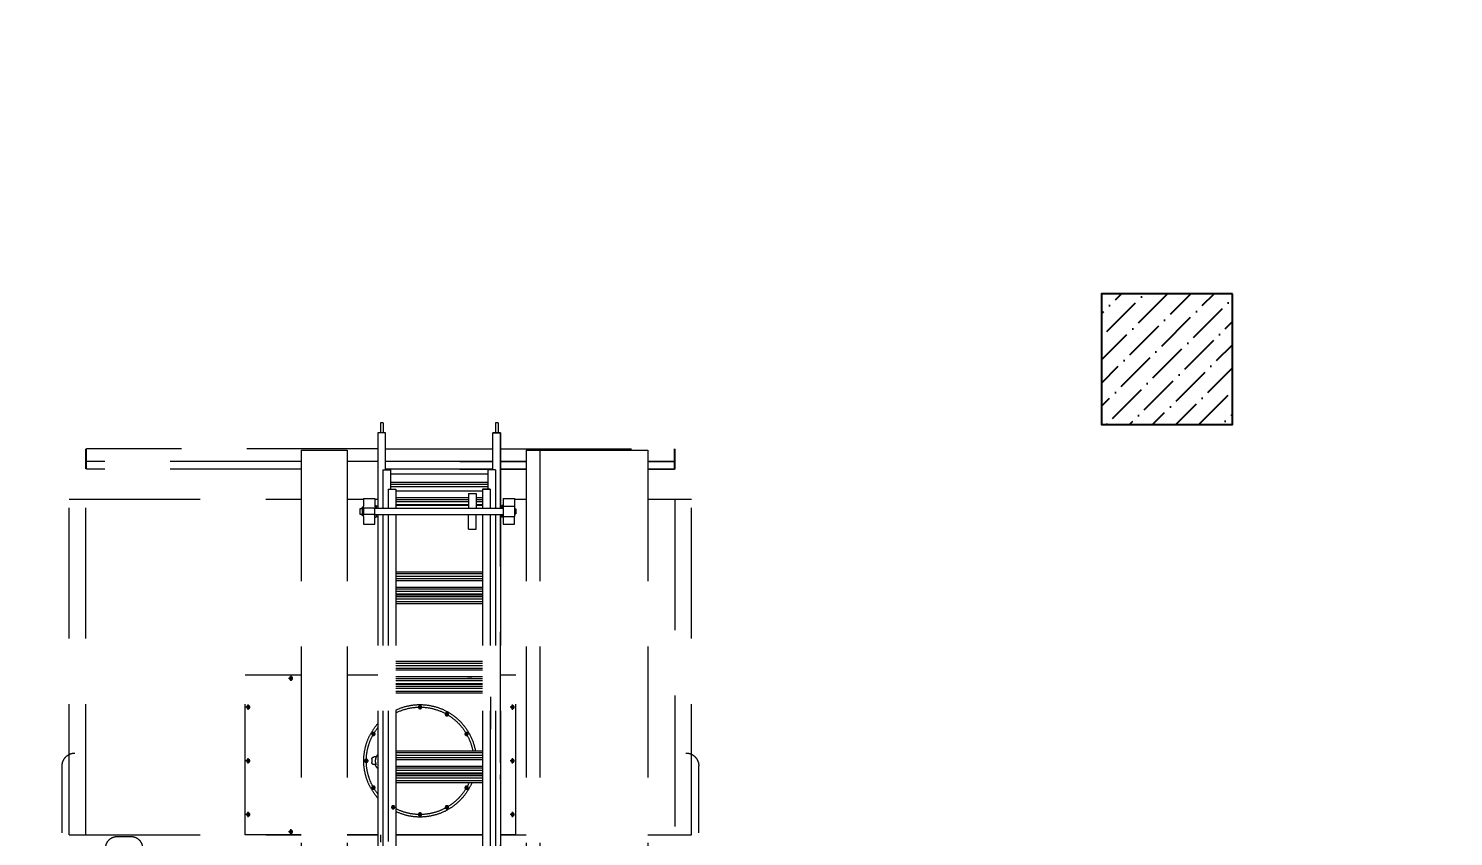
# Model space of a CAD drawing. Header units: millimetres. Extents: x 42452 to 2852333, y -419346 to 834876.
# Drawn here: x 2531440 to 2536883, y 318744 to 321831 of the extents above; entities that cross this region are included whole.
import ezdxf
from ezdxf import colors
from ezdxf.entities.mleader import LeaderData, LeaderLine
from ezdxf.math import Vec2, Vec3

# ---------------------------------------------------------------- set-up
doc = ezdxf.new("R2010")
doc.units = ezdxf.units.MM
doc.linetypes.add('DASHED', pattern=[0.75, 0.5, -0.25])
for name, color, linetype, lineweight in [('cad-block.com_Pen_No__7', 7, 'Continuous', 60), ('memar', 7, 'Continuous', 25), ('Шит', 1, 'Continuous', 30)]:
    doc.layers.add(name, color=color, linetype=linetype, lineweight=lineweight)
doc.styles.get("Standard").update_dxf_attribs({"font": 'arial.ttf'})

# ---------------------------------------------------------------- blocks, each defined once
blk = doc.blocks.new('MAS1')
at = {"layer": 'cad-block.com_Pen_No__7', "color": 252, "linetype": 'DASHED', "lineweight": 9, "ltscale": 1000, "true_color": 0x939598}
for p, q in [((137339.5, 773160.9), (137330, 773160.9)), ((137330, 773160.1), (137330, 773121.3)), ((137340.4, 773160.1), (137340.4, 773121.3)), ((137769.5, 773160.1), (137769.5, 773121.3)), ((137769.5, 773160.1), (137779.3, 773160.1)), ((137779.3, 773160.1), (137779.3, 773121.3)), ((137320.6, 773121.3), (137349.9, 773121.3)), ((137320.6, 773121.3), (137320.6, 772833.7)), ((137349.9, 773121.3), (137320.6, 773121.3)), ((137320.6, 772833.7), (137320.6, 773121.3)), ((137349.9, 772979.7), (137349.9, 773121.3)), ((137760, 773121.3), (137789.3, 773121.3)), ((137760, 772979.7), (137760, 773121.3)), ((137789.3, 773121.3), (137789.3, 772982.5)), ((136653.3, 772984.5), (136653.3, 773058.7)), ((136656.2, 773058.7), (136653.3, 773058.7)), ((136653.3, 772984.5), (136653.3, 773058.7)), ((136656.2, 773058.7), (136653.3, 773058.7)), ((136656.2, 772982.5), (136656.2, 773060.7)), ((137320.6, 773060.7), (136656.2, 773060.7)), ((136656.2, 772982.5), (136656.2, 773060.7)), ((136656.2, 773013.8), (136656.2, 773058.7)), ((136656.2, 773013.8), (136656.2, 773058.7)), ((136757.4, 773055.3), (136757.4, 768960.3)), ((137222.9, 773055.3), (136757.4, 773055.3)), ((137170.2, 773055.3), (137170.2, 768960.3)), ((137222.9, 773055.3), (137222.9, 768960.3)), ((137760, 773060.7), (137349.9, 773060.7)), ((137789.3, 773060.7), (138902.3, 773060.7)), ((137906.2, 773055.3), (137906.2, 768960.3)), ((138082, 773055.3), (137906.2, 773055.3)), ((138082, 773055.3), (138082, 768960.3)), ((138902.3, 772982.5), (138902.3, 773060.7)), ((138902.3, 773058.7), (138905.2, 773058.7)), ((138902.3, 773013.8), (138902.3, 773058.7)), ((138905.2, 772984.5), (138905.2, 773058.7)), ((136656.2, 772984.5), (136656.2, 773013.8)), ((136656.2, 773011.8), (136757.4, 773011.8)), ((136757.4, 773011.8), (136656.2, 773011.8)), ((137222.9, 773011.8), (137320.6, 773011.8)), ((137320.6, 773011.8), (137222.9, 773011.8)), ((137349.9, 773011.8), (137760, 773011.8)), ((137476.5, 773011.8), (137349.9, 773011.8)), ((137789.3, 773011.8), (137906.2, 773011.8)), ((138082, 773011.8), (138902.3, 773011.8)), ((138902.3, 772984.5), (138902.3, 773013.8)), ((136656.2, 772984.5), (136653.3, 772984.5)), ((136656.2, 772984.5), (136653.3, 772984.5)), ((136656.2, 772984.5), (136656.2, 772985.1)), ((136656.2, 772982.5), (136757.4, 772982.5)), ((136757.4, 772982.5), (136656.2, 772982.5)), ((137222.9, 772982.5), (137320.6, 772982.5)), ((137320.6, 772982.5), (137222.9, 772982.5)), ((137340.1, 772979.7), (137359.7, 772979.7)), ((137340.1, 772979.7), (137340.1, 772833.7)), ((137409.6, 772982.5), (137349.9, 772982.5)), ((137349.9, 772982.5), (137760, 772982.5)), ((137476.5, 772982.5), (137349.9, 772982.5)), ((137359.7, 772979.7), (137369.4, 772979.7)), ((137369.4, 772979.7), (137369.4, 772906.4)), ((137740.5, 772964.8), (137369.4, 772964.8)), ((137769.8, 772979.7), (137740.5, 772979.7)), ((137740.5, 772979.7), (137740.5, 772906.4)), ((137769.8, 772979.7), (137750.3, 772979.7)), ((137769.8, 772979.7), (137769.8, 772833.7)), ((137789, 772982.5), (137789.3, 772982.5)), ((137789.3, 772982.5), (137789.3, 772833.7)), ((138082, 772982.5), (138902.3, 772982.5)), ((138148.9, 772982.5), (138217.3, 772982.5)), ((138902.3, 772984.5), (138905.2, 772984.5)), ((137359.7, 772906.4), (137389, 772906.4)), ((137389, 772906.4), (137359.7, 772906.4)), ((137359.7, 772906.4), (137389, 772906.4)), ((137359.7, 772906.4), (137359.7, 772833.7)), ((137740.5, 772932.8), (137369.4, 772932.8)), ((137740.5, 772925.9), (137369.4, 772925.9)), ((137740.5, 772916.2), (137369.4, 772916.2)), ((137389, 772906.4), (137389, 772833.7)), ((137721, 772899.6), (137389, 772899.6)), ((137443.3, 772889.8), (137414, 772889.8)), ((137414, 772889.8), (137414, 772833.7)), ((137443.3, 772889.8), (137443.3, 772833.7)), ((137721, 772906.4), (137721, 772833.7)), ((137750.3, 772906.4), (137721, 772906.4)), ((137750.3, 772906.4), (137750.3, 772833.7)), ((136757.4, 772867.8), (136590.8, 772867.8)), ((136590.8, 771585.6), (136590.8, 772867.8)), ((136654.3, 772867.8), (136654.3, 771585.6)), ((137267.5, 772867.8), (137222.9, 772867.8)), ((137310.5, 772870.3), (137267.5, 772870.3)), ((137267.5, 772870.3), (137267.5, 772841)), ((137267.5, 772841), (137267.5, 772802)), ((137306.6, 772841), (137267.5, 772841)), ((137310.5, 772841), (137306.6, 772841)), ((137310.5, 772870.3), (137310.5, 772833.7)), ((137310.5, 772843.5), (137315.4, 772843.5)), ((137804.6, 772833.7), (137310.5, 772833.7)), ((137310.5, 772833.7), (137310.5, 772772.7)), ((137315.4, 772843.5), (137315.4, 772833.7)), ((137320.6, 772841), (137315.4, 772841)), ((137414, 772874.2), (137389, 772874.2)), ((137414, 772867.3), (137389, 772867.3)), ((137389, 772857.6), (137414, 772857.6)), ((137414, 772848.2), (137389, 772848.2)), ((137414, 772844.9), (137389, 772844.9)), ((137721, 772874.2), (137443.3, 772874.2)), ((137721, 772867.3), (137443.3, 772867.3)), ((137443.3, 772857.6), (137721, 772857.6)), ((137721, 772848.2), (137443.3, 772848.2)), ((137721, 772844.9), (137443.3, 772844.9)), ((137800.7, 772867.8), (137789.3, 772867.8)), ((137795.8, 772841), (137789.3, 772841)), ((137800.7, 772843.5), (137795.8, 772843.5)), ((137795.8, 772843.5), (137795.8, 772833.7)), ((137843.7, 772870.3), (137800.7, 772870.3)), ((137800.7, 772870.3), (137800.7, 772833.7)), ((137800.7, 772772.7), (137800.7, 772833.7)), ((137804.6, 772833.7), (137843.7, 772833.7)), ((137843.7, 772870.3), (137843.7, 772841)), ((137906.2, 772867.8), (137843.7, 772867.8)), ((137906.2, 772867.8), (137843.7, 772867.8)), ((137843.7, 772802), (137843.7, 772841)), ((137843.7, 772837.6), (137848, 772837.6)), ((137843.7, 772836.2), (137843.7, 772806.9)), ((137849.4, 772836.2), (137849.4, 772821.5)), ((137856.2, 772833.2), (137849.4, 772833.2)), ((137856.2, 772809.8), (137856.2, 772833.2)), ((138967.7, 772867.8), (138082, 772867.8)), ((138904.3, 771585.6), (138904.3, 772867.8)), ((138967.7, 771585.6), (138967.7, 772867.8)), ((137267.5, 772831.3), (137262.6, 772831.3)), ((137262.6, 772831.3), (137262.6, 772811.7)), ((137267.5, 772811.7), (137262.6, 772811.7)), ((137306.6, 772802), (137267.5, 772802)), ((137267.5, 772772.7), (137267.5, 772802)), ((137310.5, 772802), (137306.6, 772802)), ((137804.6, 772809.3), (137310.5, 772809.3)), ((137310.5, 772799.5), (137315.4, 772799.5)), ((137315.4, 772809.3), (137315.4, 772799.5)), ((137320.6, 772802), (137315.4, 772802)), ((137320.6, 772809.3), (137320.6, 771860.9)), ((137320.6, 771860.9), (137320.6, 772809.3)), ((137340.1, 772809.3), (137340.1, 771869.7)), ((137359.7, 772809.3), (137359.7, 771876)), ((137389, 772809.3), (137389, 771883)), ((137414, 772753.3), (137414, 772809.3)), ((137443.3, 772753.3), (137443.3, 772809.3)), ((137721, 772809.3), (137721, 771884.7)), ((137750.3, 772809.3), (137750.3, 771878.3)), ((137769.8, 772809.3), (137769.8, 771872.7)), ((137789.3, 772809.3), (137789.3, 771865.2)), ((137795.8, 772802), (137789.3, 772802)), ((137795.8, 772809.3), (137795.8, 772799.5)), ((137800.7, 772799.5), (137795.8, 772799.5)), ((137804.6, 772809.3), (137843.7, 772809.3)), ((137843.7, 772805.4), (137848, 772805.4)), ((137843.7, 772802), (137843.7, 772772.7)), ((137849.4, 772821.5), (137849.4, 772806.9)), ((137849.4, 772809.8), (137856.2, 772809.8)), ((137310.5, 772772.7), (137267.5, 772772.7)), ((137443.3, 772753.3), (137414, 772753.3)), ((137843.7, 772772.7), (137800.7, 772772.7)), ((137721, 772591), (137389, 772591)), ((137721, 772584.1), (137389, 772584.1)), ((137721, 772574.4), (137389, 772574.4)), ((137721, 772565), (137389, 772565)), ((137721, 772557.8), (137389, 772557.8)), ((137721, 772532.4), (137389, 772532.4)), ((137721, 772525.6), (137389, 772525.6)), ((137389, 772515.8), (137721, 772515.8)), ((137721, 772506.4), (137389, 772506.4)), ((137721, 772503.1), (137389, 772503.1)), ((137721, 772496.3), (137389, 772496.3)), ((137389, 772486.5), (137721, 772486.5)), ((137721, 772477.1), (137389, 772477.1)), ((137721, 772469.9), (137389, 772469.9)), ((137721, 772249.2), (137389, 772249.2)), ((137721, 772242.3), (137389, 772242.3)), ((137262.2, 772195.9), (137320.6, 772195.9)), ((137262.2, 771585.6), (137262.2, 772195.9)), ((137721, 772232.6), (137389, 772232.6)), ((137721, 772223.2), (137389, 772223.2)), ((137721, 772216), (137389, 772216)), ((137721, 772190.6), (137389, 772190.6)), ((137721, 772183.8), (137389, 772183.8)), ((137430.5, 772183.7), (137446.6, 772183.7)), ((137789.3, 772195.9), (137906.2, 772195.9)), ((138082, 772195.9), (138296.4, 772195.9)), ((138114.1, 772183.7), (138130.2, 772183.7)), ((138121, 772193.9), (138121, 772174.2)), ((138296.4, 771585.6), (138296.4, 772195.9)), ((137389, 772174), (137721, 772174)), ((137721, 772164.6), (137389, 772164.6)), ((137721, 772161.3), (137389, 772161.3)), ((137721, 772154.5), (137389, 772154.5)), ((137389, 772144.7), (137721, 772144.7)), ((137721, 772135.3), (137389, 772135.3)), ((137721, 772128.1), (137389, 772128.1)), ((137267.4, 772073.9), (137283.5, 772073.9)), ((137274.4, 772063.7), (137274.4, 772083.4)), ((137359.6, 772112.9), (137359.6, 771989.6)), ((137628.2, 772079.5), (137623.3, 772076.7)), ((137623.3, 772076.7), (137623.3, 772073.9)), ((137623.3, 772071), (137623.3, 772073.9)), ((137628.2, 772068.2), (137623.3, 772071)), ((137628.2, 772068.1), (137628.2, 772079.6)), ((137633.1, 772076.7), (137628.2, 772079.5)), ((137628.2, 772065.7), (137628.2, 772077.2)), ((137633.1, 772071), (137628.2, 772068.2)), ((137633.1, 772073.9), (137633.1, 772076.7)), ((137633.1, 772073.9), (137633.1, 772071)), ((138277.3, 772073.9), (138293.3, 772073.9)), ((138284.2, 772063.7), (138284.2, 772083.4)), ((137522.8, 772051.3), (137520, 772046.4)), ((137520, 772046.4), (137521.4, 772043.9)), ((137522.8, 772041.5), (137521.4, 772043.9)), ((137528.5, 772041.4), (137522.8, 772051.4)), ((137528.5, 772051.3), (137522.8, 772051.3)), ((137528.5, 772041.5), (137522.8, 772041.5)), ((137529.9, 772048.8), (137528.5, 772051.3)), ((137531.3, 772046.4), (137528.5, 772041.5)), ((137529.9, 772048.8), (137531.3, 772046.4)), ((137455.6, 771968.4), (137445.6, 771974.2)), ((137450.6, 771977), (137445.7, 771974.1)), ((137445.7, 771974.1), (137445.7, 771968.5)), ((137445.7, 771968.5), (137448.2, 771967.1)), ((137450.6, 771965.7), (137448.2, 771967.1)), ((137453, 771975.5), (137450.6, 771977)), ((137455.5, 771968.5), (137450.6, 771965.7)), ((137453, 771975.5), (137455.5, 771974.1)), ((137455.5, 771974.1), (137455.5, 771968.5)), ((137800.8, 771968.4), (137810.8, 771974.2)), ((137800.9, 771974.1), (137803.4, 771975.5)), ((137800.9, 771968.5), (137800.9, 771974.1)), ((137805.8, 771965.7), (137800.9, 771968.5)), ((137805.8, 771977), (137803.4, 771975.5)), ((137810.7, 771974.1), (137805.8, 771977)), ((137808.2, 771967.1), (137805.8, 771965.7)), ((137808.2, 771967.1), (137810.7, 771968.5)), ((137810.7, 771968.5), (137810.7, 771974.1)), ((137267.4, 771868.8), (137283.5, 771868.8)), ((137274.4, 771858.6), (137274.4, 771878.3)), ((137320.6, 771860.9), (137320.6, 769547.6)), ((137340.1, 771874.2), (137340.1, 769547.6)), ((137359.7, 771876), (137359.7, 769547.6)), ((137721, 771907.4), (137389, 771907.4)), ((137721, 771907.4), (137389, 771907.4)), ((137721, 771900.5), (137389, 771900.5)), ((137721, 771900.5), (137389, 771900.5)), ((137389, 771890.8), (137389, 769547.6)), ((137437.8, 771890.8), (137389, 771890.8)), ((137721, 771890.8), (137389, 771890.8)), ((137721, 771881.4), (137389, 771881.4)), ((137721, 771874.2), (137389, 771874.2)), ((137721, 771890.8), (137680.6, 771890.8)), ((137721, 771884.7), (137721, 769547.6)), ((137750.3, 771878.3), (137750.3, 771561.2)), ((137769.8, 771874.2), (137769.8, 769547.6)), ((137789.3, 771865.2), (137789.3, 769547.6)), ((137795, 771883.4), (137804.2, 771883.4)), ((137795, 771854.1), (137804.2, 771854.1)), ((137812, 771875.6), (137812, 771861.9)), ((137825.1, 771868.8), (137836.6, 771868.8)), ((137827.5, 771868.8), (137839, 771868.8)), ((137827.6, 771868.8), (137830.5, 771873.7)), ((137830.5, 771863.9), (137827.6, 771868.8)), ((137830.5, 771873.7), (137833.3, 771873.7)), ((137833.3, 771863.9), (137830.5, 771863.9)), ((137836.1, 771873.7), (137833.3, 771873.7)), ((137833.3, 771863.9), (137836.1, 771863.9)), ((137838.9, 771868.8), (137836.1, 771873.7)), ((137836.1, 771863.9), (137838.9, 771868.8)), ((138277.3, 771868.8), (138293.3, 771868.8)), ((138284.2, 771858.6), (138284.2, 771878.3)), ((136563.4, 770843.9), (136563.4, 771849.7)), ((137320.6, 769547.6), (137320.6, 771816.2)), ((137721, 771848.8), (137389, 771848.8)), ((137721, 771842), (137389, 771842)), ((137389, 771832.2), (137721, 771832.2)), ((137721, 771822.8), (137389, 771822.8)), ((137721, 771819.5), (137389, 771819.5)), ((137721, 771812.7), (137389, 771812.7)), ((137389, 771802.9), (137721, 771802.9)), ((138995.1, 770843.9), (138995.1, 771849.7)), ((137721, 771793.5), (137389, 771793.5)), ((137437.3, 771786.3), (137389, 771786.3)), ((137721, 771786.3), (137389, 771786.3)), ((137455.6, 771769.1), (137445.6, 771763.4)), ((137448.2, 771770.5), (137445.7, 771769.1)), ((137445.7, 771769.1), (137445.7, 771763.4)), ((137445.7, 771763.4), (137450.6, 771760.6)), ((137448.2, 771770.5), (137450.6, 771771.9)), ((137450.6, 771771.9), (137455.5, 771769.1)), ((137450.6, 771760.6), (137453, 771762)), ((137455.5, 771763.4), (137453, 771762)), ((137455.5, 771769.1), (137455.5, 771763.4)), ((137721, 771786.3), (137681.3, 771786.3)), ((137800.8, 771769.1), (137810.8, 771763.4)), ((137800.9, 771769.1), (137805.8, 771771.9)), ((137800.9, 771763.4), (137800.9, 771769.1)), ((137803.4, 771762), (137800.9, 771763.4)), ((137803.4, 771762), (137805.8, 771760.6)), ((137805.8, 771771.9), (137808.2, 771770.5)), ((137805.8, 771760.6), (137810.7, 771763.4)), ((137810.7, 771769.1), (137808.2, 771770.5)), ((137810.7, 771763.4), (137810.7, 771769.1)), ((137521.4, 771693.6), (137520, 771691.2)), ((137520, 771691.2), (137522.8, 771686.3)), ((137521.4, 771693.6), (137522.8, 771696.1)), ((137528.5, 771696.2), (137522.8, 771686.2)), ((137522.8, 771696.1), (137528.5, 771696.1)), ((137528.5, 771696.1), (137531.3, 771691.2)), ((137531.3, 771691.2), (137529.9, 771688.7)), ((137725.1, 771691.2), (137727.9, 771696.1)), ((137726.5, 771688.7), (137725.1, 771691.2)), ((137727.9, 771696.2), (137733.6, 771686.2)), ((137727.9, 771696.1), (137733.6, 771696.1)), ((137733.6, 771696.1), (137735, 771693.6)), ((137733.6, 771686.3), (137736.4, 771691.2)), ((137736.4, 771691.2), (137735, 771693.6)), ((137267.4, 771664), (137283.5, 771664)), ((137274.4, 771653.8), (137274.4, 771673.6)), ((137522.8, 771686.3), (137528.5, 771686.3)), ((137528.5, 771686.3), (137529.9, 771688.7)), ((137622.3, 771663.7), (137634.1, 771663.7)), ((137623.3, 771666.5), (137628.2, 771669.3)), ((137623.3, 771663.7), (137623.3, 771666.5)), ((137623.3, 771663.7), (137623.3, 771660.9)), ((137623.3, 771660.9), (137628.2, 771658.1)), ((137628.2, 771671.9), (137628.2, 771660.4)), ((137628.2, 771670), (137628.2, 771657.4)), ((137628.2, 771669.5), (137628.2, 771657.9)), ((137628.2, 771669.3), (137633.1, 771666.5)), ((137628.2, 771658.1), (137633.1, 771660.9)), ((137633.1, 771666.5), (137633.1, 771663.7)), ((137633.1, 771660.9), (137633.1, 771663.7)), ((137726.5, 771688.7), (137727.9, 771686.3)), ((137727.9, 771686.3), (137733.6, 771686.3)), ((138277.3, 771664), (138293.3, 771664)), ((138284.2, 771653.8), (138284.2, 771673.6)), ((136757.4, 771585.6), (136590.8, 771585.6)), ((137320.6, 771585.6), (137222.9, 771585.6)), ((137262.2, 771585.6), (137320.6, 771585.6)), ((137262.2, 771585.6), (137320.6, 771585.6)), ((137389, 771585.6), (137721, 771585.6)), ((137721, 771585.6), (137389, 771585.6)), ((137389, 771585.6), (137721, 771585.6)), ((137779.3, 771585.6), (137779.3, 771585.6)), ((137779.3, 771585.6), (137779.3, 771557.7)), ((137789.3, 771585.6), (137906.2, 771585.6)), ((137906.2, 771585.6), (137789.3, 771585.6)), ((137789.3, 771585.6), (137906.2, 771585.6)), ((138082, 771585.6), (138296.4, 771585.6)), ((138967.7, 771585.6), (138082, 771585.6)), ((138082, 771585.6), (138296.4, 771585.6)), ((138114.1, 771597.8), (138130.2, 771597.8)), ((138121, 771587.6), (138121, 771607.3)), ((138296.4, 771585.6), (138296.4, 771585.6)), ((138784.9, 771579.7), (138732.2, 771579.7))]:
    blk.add_line(p, q, dxfattribs=at)
for centre, radius in [((138121, 772183.7), 5.86), ((137274.4, 772073.9), 5.86), ((137628.2, 772073.9), 6.1), ((137628.2, 772073.9), 2.93), ((138284.2, 772073.9), 5.86), ((137525.7, 772046.4), 6.1), ((137525.7, 772046.4), 2.93), ((137450.6, 771971.3), 6.1), ((137450.6, 771971.3), 2.93), ((137805.8, 771971.3), 6.1), ((137805.8, 771971.3), 2.93), ((137274.4, 771868.8), 5.86), ((137833.3, 771868.8), 6.1), ((137833.3, 771868.8), 2.93), ((138284.2, 771868.8), 5.86), ((137450.6, 771766.2), 6.1), ((137450.6, 771766.2), 2.93), ((137805.8, 771766.2), 6.1), ((137805.8, 771766.2), 2.93), ((137525.7, 771691.2), 6.1), ((137525.7, 771691.2), 2.93), ((137730.7, 771691.2), 6.1), ((137730.7, 771691.2), 2.93), ((137274.4, 771664), 5.86), ((137628.2, 771663.7), 6.1), ((137628.2, 771663.7), 2.93), ((138284.2, 771664), 5.86), ((138121, 771597.8), 5.86)]:
    blk.add_circle(centre, radius, dxfattribs=at)
for centre, radius, start, end in [((137848, 772836.2), 1.46, 0, 90), ((137848, 772806.9), 1.46, 270, 0), ((137628.2, 771868.8), 214.8, 64.4127, 169.6472), ((137628.2, 771868.8), 205.1, 63.0989, 169.1484), ((137628.2, 772073.9), 4.64, 132.1532, 192.1532), ((137628.2, 772073.9), 4.64, 192.1532, 227.8468), ((137628.2, 772073.9), 4.64, 47.8468, 132.1532), ((137628.2, 772073.9), 2.4, 180, 90), ((137628.2, 772073.9), 4.64, 12.1532, 47.8468), ((137628.2, 772073.9), 4.64, 312.1532, 12.1532), ((137525.7, 772046.4), 4.64, 162.1532, 222.1532), ((137525.7, 772046.4), 4.64, 77.8468, 162.1532), ((137525.7, 772046.4), 4.64, 222.1532, 257.8468), ((137525.7, 772046.4), 2.4, 210, 120), ((137525.7, 772046.4), 4.64, 257.8468, 342.1532), ((137525.7, 772046.4), 4.64, 42.1532, 77.8468), ((137525.7, 772046.4), 4.64, 342.1532, 42.1532), ((137628.2, 772073.9), 4.64, 227.8468, 312.1532), ((137450.6, 771971.3), 4.64, 107.8468, 192.1532), ((137450.6, 771971.3), 4.64, 192.1532, 252.1532), ((137450.6, 771971.3), 2.4, 240, 150), ((137450.6, 771971.3), 4.64, 72.1532, 107.8468), ((137450.6, 771971.3), 4.64, 252.1532, 287.8468), ((137450.6, 771971.3), 4.64, 12.1532, 72.1532), ((137450.6, 771971.3), 4.64, 287.8468, 12.1532), ((137628.2, 771868.8), 214.8, 318.5962, 41.4038), ((137628.2, 771868.8), 205.1, 321.7933, 38.2067), ((137805.8, 771971.3), 4.64, 167.8468, 252.1532), ((137805.8, 771971.3), 4.64, 132.1532, 167.8468), ((137805.8, 771971.3), 4.64, 72.1532, 132.1532), ((137805.8, 771971.3), 2.4, 120, 30), ((137805.8, 771971.3), 4.64, 252.1532, 312.1532), ((137805.8, 771971.3), 4.64, 347.8468, 72.1532), ((137805.8, 771971.3), 4.64, 312.1532, 347.8468), ((136612.3, 771849.7), 48.8, 90, 180), ((137760.3, 771868.8), 37.6, 337.0697, 39.479), ((137760.3, 771868.8), 41.5, 314.3638, 339.3327), ((137804.2, 771875.6), 7.81, 0, 90), ((137804.2, 771861.9), 7.81, 270, 0), ((137833.3, 771868.8), 4.64, 137.8468, 222.1532), ((137833.3, 771868.8), 4.64, 102.1532, 137.8468), ((137833.3, 771868.8), 4.64, 222.1532, 282.1532), ((137833.3, 771868.8), 2.4, 90, 0), ((137833.3, 771868.8), 4.64, 42.1532, 102.1532), ((137833.3, 771868.8), 4.64, 282.1532, 317.8468), ((137833.3, 771868.8), 4.64, 317.8468, 42.1532), ((138946.3, 771849.7), 48.8, 0, 90), ((137628.2, 771868.8), 214.8, 202.5772, 295.5873), ((137628.2, 771868.8), 205.1, 203.7165, 296.9011), ((137450.6, 771766.2), 4.64, 167.8468, 252.1532), ((137450.6, 771766.2), 4.64, 132.1532, 167.8468), ((137450.6, 771766.2), 4.64, 72.1532, 132.1532), ((137450.6, 771766.2), 2.4, 300, 210), ((137450.6, 771766.2), 4.64, 252.1532, 312.1532), ((137450.6, 771766.2), 4.64, 347.8468, 72.1532), ((137450.6, 771766.2), 4.64, 312.1532, 347.8468), ((137805.8, 771766.2), 4.64, 107.8468, 192.1532), ((137805.8, 771766.2), 4.64, 192.1532, 252.1532), ((137805.8, 771766.2), 2.4, 60, 330), ((137805.8, 771766.2), 4.64, 72.1532, 107.8468), ((137805.8, 771766.2), 4.64, 252.1532, 287.8468), ((137805.8, 771766.2), 4.64, 12.1532, 72.1532), ((137805.8, 771766.2), 4.64, 287.8468, 12.1532), ((137525.7, 771691.2), 4.64, 162.1532, 197.8468), ((137525.7, 771691.2), 4.64, 102.1532, 162.1532), ((137525.7, 771691.2), 2.4, 330, 240), ((137525.7, 771691.2), 4.64, 17.8468, 102.1532), ((137525.7, 771691.2), 4.64, 342.1532, 17.8468), ((137730.7, 771691.2), 4.64, 162.1532, 222.1532), ((137730.7, 771691.2), 4.64, 77.8468, 162.1532), ((137730.7, 771691.2), 2.4, 30, 300), ((137730.7, 771691.2), 4.64, 42.1532, 77.8468), ((137730.7, 771691.2), 4.64, 342.1532, 42.1532), ((137525.7, 771691.2), 4.64, 197.8468, 282.1532), ((137525.7, 771691.2), 4.64, 282.1532, 342.1532), ((137628.2, 771663.7), 4.64, 132.1532, 192.1532), ((137628.2, 771663.7), 4.64, 192.1532, 227.8468), ((137628.2, 771663.7), 4.64, 47.8468, 132.1532), ((137628.2, 771663.7), 4.64, 227.8468, 312.1532), ((137628.2, 771663.7), 2.4, 0, 270), ((137628.2, 771663.7), 4.64, 12.1532, 47.8468), ((137628.2, 771663.7), 4.64, 312.1532, 12.1532), ((137730.7, 771691.2), 4.64, 222.1532, 257.8468), ((137730.7, 771691.2), 4.64, 257.8468, 342.1532), ((138732.2, 771535.8), 43.9, 90, 270), ((138784.9, 771535.8), 43.9, 270, 90)]:
    blk.add_arc(centre, radius, start, end, dxfattribs=at)

msp = doc.modelspace()

# ---------------------------------------------------------------- hatches: boundary and pattern name
at = {"layer": 'memar', "lineweight": 25}
h = msp.add_hatch(dxfattribs=at)
h.set_pattern_fill('ANSI36', color=256, scale=500)
h.set_pattern_definition([(45, (821144.39, 2602915.23), (33.1456304, 121.533978), [156.25, -31.25, 0, -31.25])])
h.paths.add_polyline_path([(2535538.10179, 320817.71756), (2535538.10179, 320317.71756), (2536038.10179, 320317.71756), (2536038.10179, 320817.71756)])

# ---------------------------------------------------------------- linework, layer by layer
at = {"layer": 'memar', "color": 3, "lineweight": 25}
msp.add_lwpolyline([(2536038.10179, 320817.71756), (2535538.10179, 320817.71756), (2535538.10179, 320317.71756), (2536038.10179, 320317.71756)], close=True, dxfattribs=at)

# ---------------------------------------------------------------- block references
at = {"layer": 'memar', "color": 1, "lineweight": 25, "xscale": -1}
msp.add_blockref('MAS1', (2670563.34702, -452835.34687), dxfattribs=at)

# ---------------------------------------------------------------- leaders
at = {"layer": 'Шит', "color": 0, "lineweight": -3}
ml = msp.add_multileader_mtext('Standard', dxfattribs=at)
ml.set_content('{\\fA3 Arial AzLat|b0|i0|c204|p34;\\C7;Аккумлйатор батарейасы}')
ml.set_leader_properties()
ml.build(insert=Vec2(0, 0))
ml.multileader.update_dxf_attribs({"text_left_attachment_type": 6, "text_right_attachment_type": 6, "dogleg_length": 0.36, "arrow_head_size": 0.18})
ctx = ml.context
ctx.base_point, ctx.char_height, ctx.arrow_head_size, ctx.landing_gap_size, ctx.plane_origin = Vec3(2536286.39255, 344237.47363), 500, 0.18, 0.09, Vec3(2555028.2889, 356172.14947)
ctx.left_attachment, ctx.right_attachment, ctx.text_align_type = 6, 6, 1
notes = []
notes.append((ctx, [(0, (1, 1, 0), (2536113.91827, 344237.47363), (1, 0), 172.47428, [(0, [(2529134.40418, 321830.47232)], 0, [])])]))
ctx.mtext.insert, ctx.mtext.width, ctx.mtext.alignment, ctx.mtext.flow_direction = Vec3(2538213.32429, 344884.47227), 4215.9366736, 2, 5
for ctx, leaders in notes:
    for number, flags, end, landing, length, lines in leaders:
        leader = LeaderData()
        leader.index, (leader.has_last_leader_line, leader.has_dogleg_vector, leader.attachment_direction) = number, flags
        leader.last_leader_point, leader.dogleg_vector, leader.dogleg_length = Vec3(end), Vec3(landing), length
        for number, points, colour, breaks in lines:
            line = LeaderLine()
            line.index, line.vertices, line.color, line.breaks = number, Vec3.list(points), colors.encode_raw_color(colour), breaks
            leader.lines.append(line)
        ctx.leaders.append(leader)

doc.saveas('drawing.dxf')
